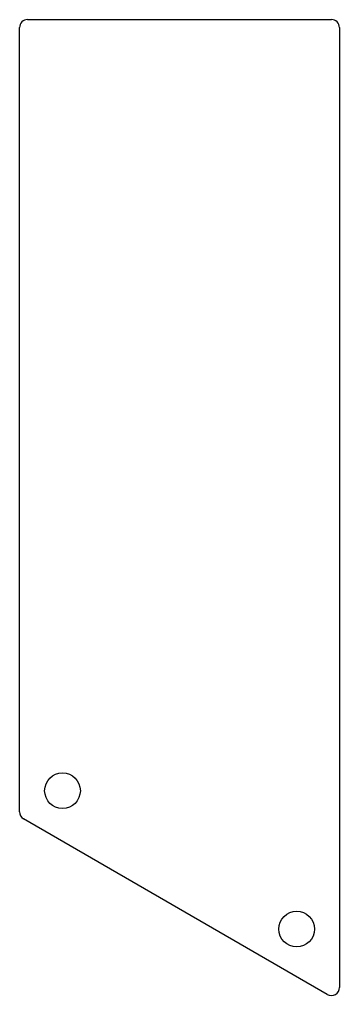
# Model space of a CAD drawing. Header units: millimetres. Extents: x 205.1 to 224.8, y -106.8 to -46.7.
import ezdxf

# ---------------------------------------------------------------- set-up
doc = ezdxf.new("R2010")
doc.units = ezdxf.units.MM

msp = doc.modelspace()

# ---------------------------------------------------------------- linework, layer by layer
at = {"linetype": 'CONTINUOUS'}
for p, q in [((205.613, -46.657), (224.333, -46.657)), ((205.113, -95.444), (205.113, -47.157)), ((224.833, -47.157), (224.833, -106.252)), ((224.083, -106.685), (205.363, -95.877))]:
    msp.add_line(p, q, dxfattribs=at)
for centre in [(207.762, -94.143), (222.194, -102.662)]:
    msp.add_circle(centre, 1.1, dxfattribs=at)
for centre, start, end in [((205.613, -47.157), 90, 180), ((224.333, -47.157), 0, 90), ((205.613, -95.444), 180, 240), ((224.333, -106.252), 240, 0)]:
    msp.add_arc(centre, 0.5, start, end, dxfattribs=at)

doc.saveas('drawing.dxf')
